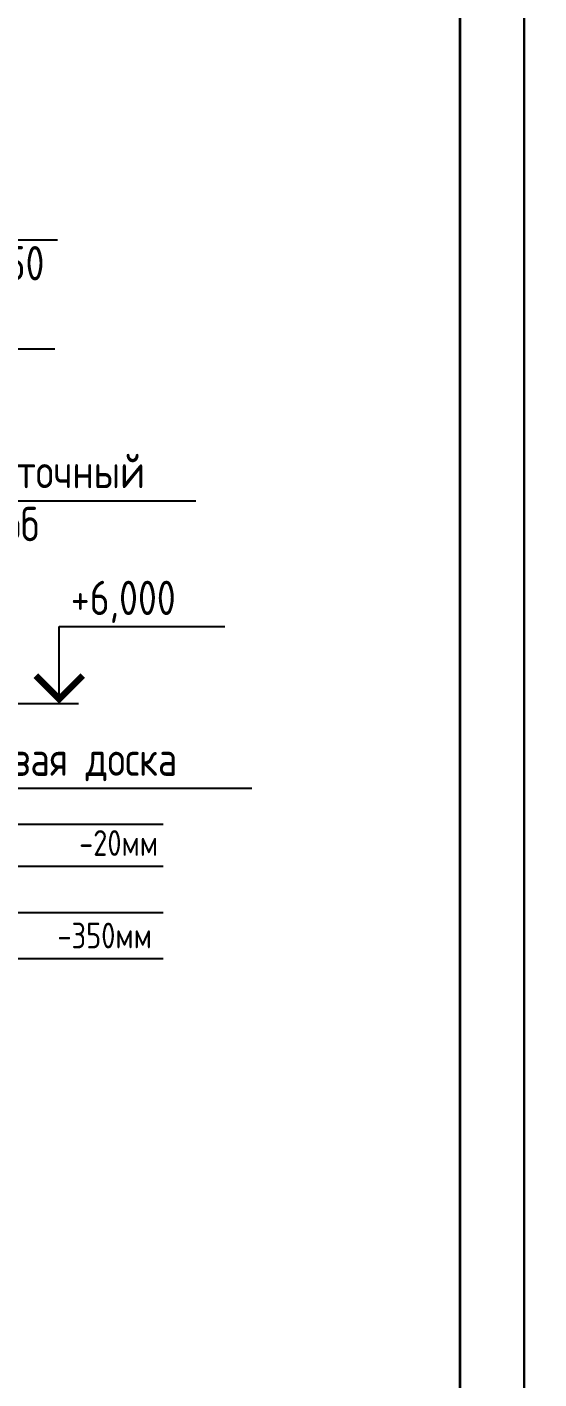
# Model space of a CAD drawing. Extents: x -12289450 to -10763036, y -7834513 to -6150123.
# Drawn here: x -11112421 to -11109433, y -7684378 to -7676487 of the extents above; entities that cross this region are included whole.
import ezdxf

# ---------------------------------------------------------------- set-up
doc = ezdxf.new("R2010")
doc.units = 0
doc.header["$LTSCALE"] = 25
for name, color, linetype in [('ArchiCAD', 7, 'Continuous'), ('Новое', 51, 'Continuous'), ('Примечания', 7, 'Continuous')]:
    doc.layers.add(name, color=color, linetype=linetype)
doc.layers.add('тонкий', color=114, linetype='Continuous', lineweight=20)
doc.styles.add('GOST 2.304', font='cs_gost2304.shx')

msp = doc.modelspace()

# ---------------------------------------------------------------- linework, layer by layer
at = {"lineweight": 25, "ltscale": 20}
for p, q in [((-11113459.9, -7677729.2), (-11112243.2, -7677729.2)), ((-11113475.3, -7678365), (-11112258.6, -7678365)), ((-11113024.8, -7679251.9), (-11111435.6, -7679251.9)), ((-11112966.6, -7680930.5), (-11111108.4, -7680930.5))]:
    msp.add_line(p, q, dxfattribs=at)
at = {"layer": 'ArchiCAD', "color": 7, "linetype": 'Continuous', "lineweight": 35}
msp.add_lwpolyline([(-11139519, -7672636.3), (-11109894.1, -7672636.3), (-11109894.1, -7694161.2), (-11139519, -7694161.2)], close=True, dxfattribs=at)
msp.add_lwpolyline([(-11139519, -7672636.3), (-11109894.1, -7672636.3), (-11109894.1, -7694161.2), (-11139519, -7694161.2)], close=True, dxfattribs=at)
at = {"layer": 'Новое', "color": 7, "linetype": 'Continuous'}
for points in [[(-11141019, -7672261.3), (-11109519.1, -7672261.3), (-11109519.1, -7694536.2), (-11141019, -7694536.2)], [(-11141019, -7672261.3), (-11109519.1, -7672261.3), (-11109519.1, -7694536.2), (-11141019, -7694536.2)], [(-11109519.1, -7672261.3), (-11088519.2, -7672261.3), (-11088519.2, -7687111.2), (-11109519.1, -7687111.2)], [(-11109519.1, -7672261.3), (-11088519.2, -7672261.3), (-11088519.2, -7687111.2), (-11109519.1, -7687111.2)]]:
    msp.add_lwpolyline(points, close=True, dxfattribs=at)
at = {"layer": 'Примечания', "linetype": 'Continuous', "lineweight": 25, "ltscale": 75}
for p, q in [((-11112233.1, -7680436.4), (-11112233.1, -7679986.4)), ((-11112233.1, -7679986.4), (-11111265.6, -7679986.4)), ((-11113217.8, -7680436.4), (-11112120.6, -7680436.4))]:
    msp.add_line(p, q, dxfattribs=at)
at = {"layer": 'Примечания', "linetype": 'Continuous', "lineweight": 25, "ltscale": 75, "const_width": 37.5}
msp.add_lwpolyline([(-11112369.8, -7680273.1), (-11112233.1, -7680409.9), (-11112096.3, -7680273.1)], dxfattribs=at)
at = {"layer": 'тонкий', "lineweight": 25, "ltscale": 2}
for p, q in [((-11115612.8, -7681140.6), (-11111627.2, -7681140.6)), ((-11115612.8, -7681384.7), (-11111627.2, -7681384.7)), ((-11115612.8, -7681654.7), (-11111627.2, -7681654.7)), ((-11115612.8, -7681924.7), (-11111627.2, -7681924.7))]:
    msp.add_line(p, q, dxfattribs=at)

# ---------------------------------------------------------------- texts
at = {"lineweight": 25, "ltscale": 20, "style": 'GOST 2.304'}
for s, p in [('брус 50х150', (-11113438.8, -7677965.6)), ('Водосточный', (-11113031.1, -7679179.1)), ('желоб', (-11112921.8, -7679488.3)), ('Лобовая доска', (-11112972.8, -7680857.7))]:
    msp.add_text(s, height=200, dxfattribs=at).set_placement(p)
at = {"layer": 'Примечания', "linetype": 'Continuous', "lineweight": 25, "ltscale": 50, "style": 'GOST 2.304'}
msp.add_text('+6,000', height=200, dxfattribs=at).set_placement((-11112165.6, -7679918.9))
at = {"layer": 'тонкий', "lineweight": 25, "ltscale": 2, "style": 'GOST 2.304'}
for s, p in [('Штукатурка                                 -20мм ', (-11115522.8, -7681324.7)), ('Монолитный пояс                         -350мм', (-11115522.8, -7681864.7))]:
    msp.add_text(s, height=150, dxfattribs=at).set_placement(p)

doc.saveas('drawing.dxf')
